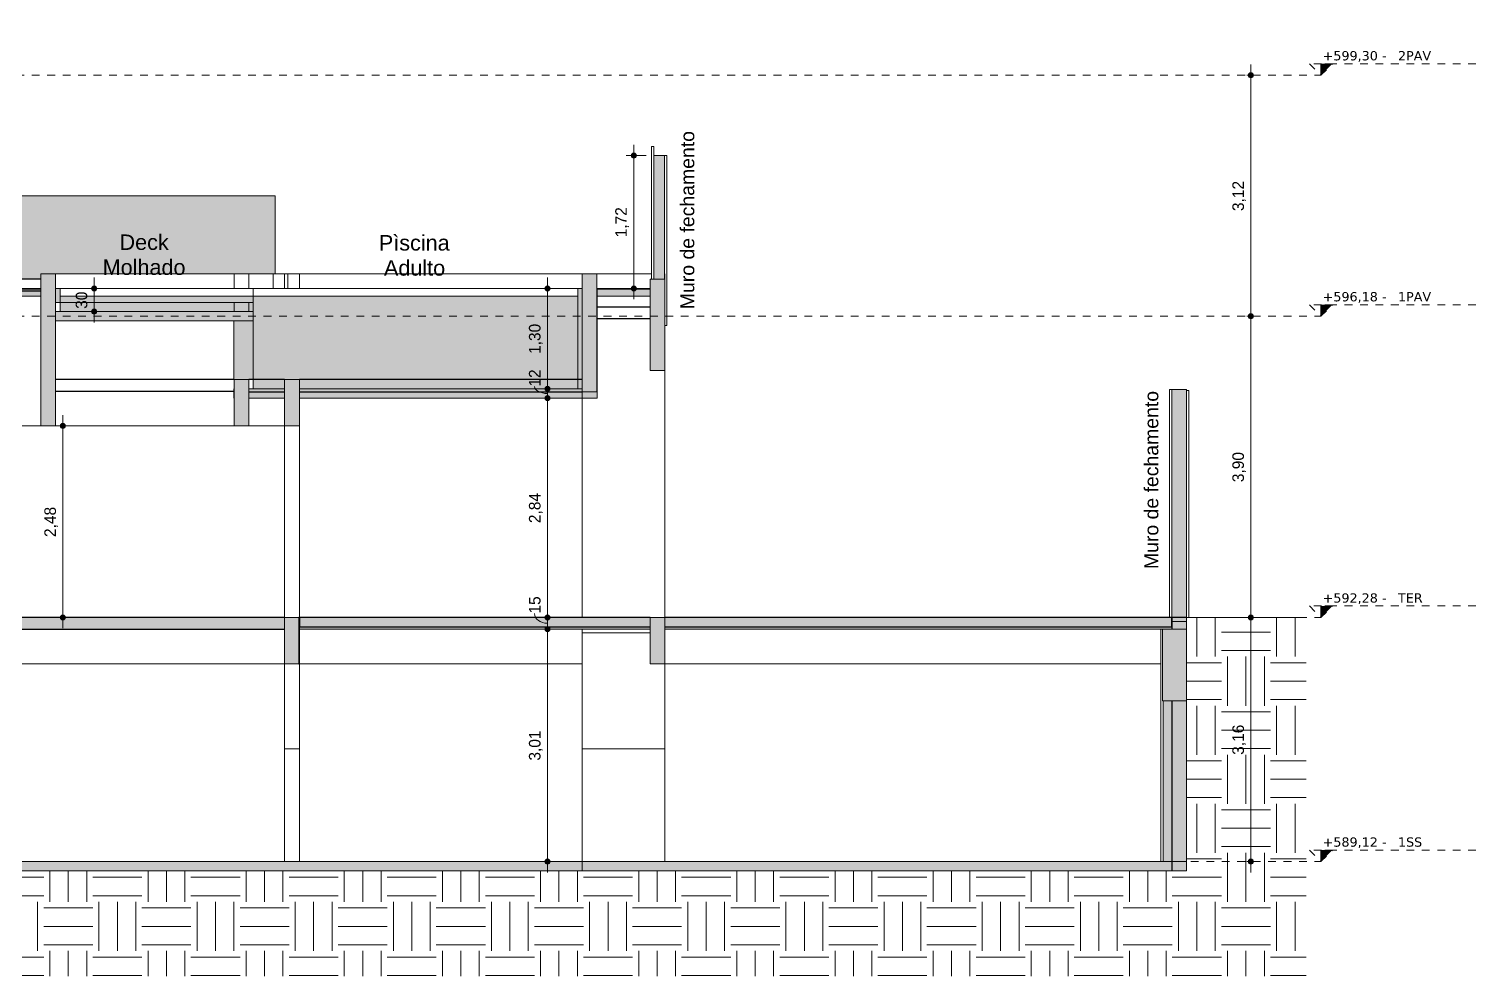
# Model space of a CAD drawing. Header units: metres. Extents: x -96 to 123, y 1 to 648.
# Drawn here: x 22.44 to 41.17, y 587.64 to 599.9 of the extents above; entities that cross this region are included whole.
import ezdxf

# ---------------------------------------------------------------- set-up
doc = ezdxf.new("R2010")
doc.units = ezdxf.units.M
doc.linetypes.add('_Tracejado longo', pattern=[0.014288, 0.009525, -0.004763])
for name, color, linetype, lineweight in [('A-ANNO-DIMS', 7, 'Continuous', 5), ('A-ANNO-DIMS-100', 7, 'Continuous', 5), ('A-ANNO-TEXT', 7, 'Continuous', 5), ('A-AREA-IDEN', 7, 'Continuous', 5), ('A-COLS', 7, 'Continuous', 5), ('A-DETL', 7, 'Continuous', 5), ('A-DETL-GENF', 7, 'Continuous', 5), ('A-FLOR-LEVL', 7, 'Continuous', 5), ('A-FLOR-OTLN', 7, 'Continuous', 5), ('A-FLOR-PATT', 7, 'Continuous', 20), ('A-WALL', 7, 'Continuous', 5), ('A-WALL-PATT', 7, 'Continuous', 20), ('C-PKNG', 7, 'Continuous', 5), ('S-BEAM', 7, 'Continuous', 5)]:
    doc.layers.add(name, color=color, linetype=linetype, lineweight=lineweight)
doc.styles.add('Arial_1', font='arial.ttf', dxfattribs={"height": 0.2})
doc.styles.add('Arial_2', font='arial.ttf', dxfattribs={"height": 0.18})
doc.styles.add('Century Gothic', font='GOTHIC.TTF', dxfattribs={"height": 0.15})
doc.styles.add('Verdana', font='verdana.ttf', dxfattribs={"height": 0.12})
doc.dimstyles.new('PAA_-_Cota_com_linha_-_metros', dxfattribs={"dimscale": 0.3048, "dimtxt": 0.156625, "dimasz": 0.853018, "dimexe": 0.328084, "dimexo": 0.328084, "dimgap": 0.131234, "dimtad": 1, "dimrnd": 0.01, "dimzin": 0, "dimdsep": 46, "dimtxsty": 'Century Gothic', "dimblk1": 'DOTSMALL', "dimblk2": 'DOTSMALL', "dimsah": 1, "dimcen": 0.09, "dimdle": 0.459318, "dimazin": 0, "dimtfac": 1, "dimtdec": 4, "dimtix": 1, "dimtmove": 0, "dimatfit": 3, "dimfxl": 1, "dimtvp": 1, "dimtolj": 1, "dimtzin": 0, "dimarcsym": 2})
doc.dimstyles.new('PAA_-_Cota_com_linha_-_metros_1', dxfattribs={"dimscale": 0.3048, "dimtxt": 0.156625, "dimasz": 0.853018, "dimexe": 0.328084, "dimexo": 0.328084, "dimgap": 0.131234, "dimtad": 1, "dimdec": 0, "dimlfac": 100, "dimdsep": 46, "dimtxsty": 'Century Gothic', "dimblk1": 'DOTSMALL', "dimblk2": 'DOTSMALL', "dimsah": 1, "dimcen": 0.09, "dimdle": 0.459318, "dimazin": 0, "dimtfac": 1, "dimtdec": 4, "dimtix": 1, "dimtmove": 1, "dimatfit": 3, "dimfxl": 1, "dimtvp": 1, "dimtolj": 1, "dimtzin": 0, "dimarcsym": 2})
doc.dimstyles.new('PAA_-_Cota_com_linha_-_metros_3', dxfattribs={"dimscale": 0.3048, "dimtxt": 0.156625, "dimasz": 0.853018, "dimexe": 0.328084, "dimexo": 0.328084, "dimgap": 0.131234, "dimtad": 1, "dimdec": 0, "dimlfac": 100, "dimdsep": 46, "dimtxsty": 'Century Gothic', "dimblk1": 'DOTSMALL', "dimblk2": 'DOTSMALL', "dimsah": 1, "dimcen": 0.09, "dimdle": 0.459318, "dimazin": 0, "dimtfac": 1, "dimtdec": 4, "dimtix": 1, "dimtmove": 0, "dimatfit": 3, "dimfxl": 1, "dimtvp": 1, "dimtolj": 1, "dimtzin": 0, "dimarcsym": 2})

# ---------------------------------------------------------------- blocks, each defined once
blk = doc.blocks.new('xok - vaga carro - 2_5 x 5_0 m-V113-Section 2')
at = {"layer": 'C-PKNG'}
blk.add_line((23.959, 592.28), (21.459, 592.28), dxfattribs=at)
blk = doc.blocks.new('xok - vaga carro - 2_4 x 5_0 m-2139111-Section 2')
at = {"layer": 'C-PKNG'}
for p, q in [((43.076, 592.28), (38.53, 592.28)), ((43.53, 592.28), (43.266, 592.28))]:
    blk.add_line(p, q, dxfattribs=at)
blk = doc.blocks.new('xok - vaga carro - 2_4 x 5_0 m-V115-Section 2')
at = {"layer": 'C-PKNG'}
blk.add_line((43.53, 589.12), (38.53, 589.12), dxfattribs=at)
blk = doc.blocks.new('LUC-ARQ-001-MOD-EMB_rvt-2-Section 2')
at = {"layer": 'A-FLOR-OTLN', "true_color": 0x808080}
h = blk.add_hatch(color=8, dxfattribs=at)
h.paths.add_polyline_path([(35.189, 596.12), (35.192, 596.12), (35.192, 596.24), (35.189, 596.24)])
h.paths.add_polyline_path([(35.382, 596.12), (37.939, 596.12), (37.939, 596.24), (35.382, 596.24)])
h = blk.add_hatch(color=8, dxfattribs=at)
h.paths.add_polyline_path([(42.389, 595.12), (42.389, 595.24), (42.386, 595.24), (42.386, 595.2), (42.196, 595.2), (42.196, 595.24), (38.536, 595.24), (38.536, 595.12), (42.386, 595.12)])
h.paths.add_polyline_path([(37.691, 595.12), (37.691, 595.24), (37.689, 595.24), (37.689, 595.12)])
h.paths.add_polyline_path([(37.881, 595.12), (38.346, 595.12), (38.346, 595.24), (37.881, 595.24)])
h = blk.add_hatch(color=8, dxfattribs=at)
h.paths.add_polyline_path([(49.716, 592.13), (50.016, 592.13), (50.016, 592.28), (43.266, 592.28), (43.266, 592.13), (49.704, 592.13)])
h.paths.add_polyline_path([(20.469, 592.13), (23.961, 592.13), (23.961, 592.28), (20.469, 592.28), (20.469, 592.218)])
h.paths.add_polyline_path([(31.861, 592.13), (31.861, 592.28), (24.361, 592.28), (24.361, 592.13), (28.243, 592.13)])
h.paths.add_polyline_path([(24.151, 592.13), (24.171, 592.13), (24.171, 592.28), (24.151, 592.28), (24.151, 592.207)])
h.paths.add_polyline_path([(32.051, 592.13), (38.346, 592.13), (38.346, 592.28), (32.051, 592.28), (32.051, 592.183)])
h.paths.add_polyline_path([(43.076, 592.13), (43.076, 592.28), (38.53, 592.28), (38.53, 592.13), (39.904, 592.13)])
blk.add_hatch(color=8, dxfattribs=at).paths.add_polyline_path([(47.677, 589), (50.016, 589), (50.016, 589.12), (20.469, 589.12), (20.469, 589), (43.791, 589)])
at = {"layer": 'A-FLOR-PATT', "lineweight": 5, "true_color": 0x808080}
h = blk.add_hatch(color=8, dxfattribs=at)
h.paths.add_polyline_path([(31.211, 596.53), (31.861, 596.53), (31.861, 596.54), (31.211, 596.54)])
h.paths.add_polyline_path([(42.389, 596.53), (43.076, 596.53), (43.076, 596.54), (42.389, 596.54)])
h.paths.add_polyline_path([(32.051, 596.53), (35.189, 596.53), (35.189, 596.54), (32.051, 596.54), (32.051, 596.532)])
h = blk.add_hatch(color=8, dxfattribs=at)
h.paths.add_polyline_path([(43.076, 596.44), (43.076, 596.53), (42.389, 596.53), (42.389, 596.44)])
h.paths.add_polyline_path([(31.644, 596.44), (31.861, 596.44), (31.861, 596.53), (31.211, 596.53), (31.211, 596.44)])
h.paths.add_polyline_path([(32.051, 596.44), (35.189, 596.44), (35.189, 596.53), (32.051, 596.53), (32.051, 596.511)])
at = {"layer": 'A-WALL-PATT', "lineweight": 5, "true_color": 0xffbf80}
for points in [[(43.263, 596.66), (43.263, 598.26), (43.123, 598.26), (43.123, 596.66)], [(37.689, 595.36), (37.939, 595.36), (37.939, 596.12), (37.689, 596.12), (37.689, 596.081)]]:
    blk.add_hatch(color=31, dxfattribs=at).paths.add_polyline_path(points)
at = {"layer": 'A-WALL-PATT', "lineweight": 5, "true_color": 0xdbd3ca}
blk.add_hatch(color=254, dxfattribs=at).paths.add_polyline_path([(31.861, 596.66), (35.192, 596.66), (35.192, 596.73), (38.225, 596.73), (38.225, 597.74), (31.241, 597.74), (31.241, 597.23), (31.266, 597.23), (31.266, 597.21), (31.241, 597.21), (31.241, 596.66), (31.644, 596.66)])
at = {"layer": 'A-WALL-PATT', "lineweight": 5, "true_color": 0xffbf80}
h = blk.add_hatch(color=31, dxfattribs=at)
h.paths.add_polyline_path([(35.192, 596.36), (35.192, 596.54), (35.189, 596.54), (35.189, 596.36)])
h.paths.add_polyline_path([(35.439, 596.36), (35.439, 596.54), (35.382, 596.54), (35.382, 596.36)])
h = blk.add_hatch(color=31, dxfattribs=at)
h.paths.add_polyline_path([(42.139, 595.24), (42.196, 595.24), (42.196, 596.54), (42.139, 596.54), (42.139, 596.24)])
h.paths.add_polyline_path([(42.386, 595.24), (42.389, 595.24), (42.389, 596.54), (42.386, 596.54), (42.386, 596.24)])
at = {"layer": 'A-WALL-PATT', "lineweight": 5, "true_color": 0xc0c0c0}
for points in [[(49.826, 592.23), (50.016, 592.23), (50.016, 595.23), (49.826, 595.23), (49.826, 592.28)], [(50.016, 589.12), (50.016, 591.2), (49.716, 591.2), (49.716, 589.12)]]:
    blk.add_hatch(color=9, dxfattribs=at).paths.add_polyline_path(points)
at = {"layer": 'A-FLOR-OTLN', "color": 8, "true_color": 0x808080}
for p, q in [((35.189, 596.54), (32.051, 596.54)), ((35.189, 596.53), (35.189, 596.54)), ((43.076, 596.54), (42.389, 596.54)), ((42.389, 596.54), (42.389, 596.53))]:
    blk.add_line(p, q, dxfattribs=at)
at = {"layer": 'A-FLOR-OTLN'}
for p, q in [((35.189, 596.53), (32.051, 596.53)), ((35.189, 596.44), (35.189, 596.53)), ((42.389, 596.53), (42.389, 596.44)), ((43.076, 596.53), (42.389, 596.53)), ((32.051, 596.44), (35.189, 596.44)), ((42.389, 596.44), (43.076, 596.44))]:
    blk.add_line(p, q, dxfattribs=at)
at = {"layer": 'A-FLOR-OTLN', "lineweight": 20}
for p, q in [((35.192, 596.24), (35.189, 596.24)), ((35.189, 596.24), (35.189, 596.12)), ((35.189, 596.12), (35.192, 596.12)), ((35.439, 596.24), (35.382, 596.24)), ((35.382, 596.12), (37.939, 596.12)), ((37.691, 595.24), (37.689, 595.24)), ((37.689, 595.24), (37.689, 595.12)), ((37.939, 595.24), (37.881, 595.24)), ((42.196, 595.24), (42.139, 595.24)), ((42.389, 595.24), (42.386, 595.24)), ((42.389, 595.12), (42.389, 595.24)), ((37.689, 595.12), (37.691, 595.12)), ((37.881, 595.12), (38.346, 595.12)), ((38.536, 595.12), (42.389, 595.12)), ((38.346, 592.28), (32.051, 592.28)), ((43.076, 592.28), (38.53, 592.28)), ((50.016, 592.28), (43.266, 592.28)), ((32.051, 592.13), (38.346, 592.13)), ((38.53, 592.13), (43.076, 592.13)), ((43.266, 592.13), (49.704, 592.13)), ((50.016, 589.12), (20.469, 589.12))]:
    blk.add_line(p, q, dxfattribs=at)
at = {"layer": 'A-FLOR-OTLN', "color": 168, "lineweight": 20, "true_color": 0x001933}
for p, q in [((37.939, 596.24), (35.439, 596.24)), ((37.939, 596.12), (37.939, 596.24)), ((38.346, 595.24), (37.939, 595.24)), ((42.139, 595.24), (38.536, 595.24))]:
    blk.add_line(p, q, dxfattribs=at)
at = {"layer": 'A-WALL', "color": 8, "true_color": 0x808080}
for p, q in [((43.093, 598.38), (43.093, 596.66)), ((43.123, 598.38), (43.093, 598.38)), ((43.123, 596.66), (43.123, 598.38)), ((43.263, 598.26), (43.263, 596.66)), ((43.293, 598.26), (43.263, 598.26)), ((43.293, 596.06), (43.293, 598.26)), ((43.266, 596.06), (43.293, 596.06)), ((49.796, 595.23), (49.796, 592.28)), ((49.826, 595.23), (49.796, 595.23)), ((49.826, 592.28), (49.826, 595.23)), ((50.016, 595.22), (50.016, 592.28)), ((50.046, 595.22), (50.016, 595.22)), ((50.046, 592.28), (50.046, 595.22)), ((49.796, 592.28), (49.826, 592.28)), ((49.686, 592.13), (49.686, 589.12)), ((49.704, 592.13), (49.686, 592.13)), ((49.716, 589.12), (49.716, 591.2)), ((49.686, 589.12), (49.716, 589.12))]:
    blk.add_line(p, q, dxfattribs=at)
at = {"layer": 'A-WALL', "lineweight": 20}
for p, q in [((43.123, 598.26), (43.123, 596.66)), ((43.263, 598.26), (43.123, 598.26)), ((43.263, 596.66), (43.263, 598.26)), ((35.189, 596.54), (35.189, 596.36)), ((35.192, 596.54), (35.189, 596.54)), ((35.439, 596.54), (35.382, 596.54)), ((35.439, 596.44), (35.439, 596.54)), ((42.139, 596.54), (42.139, 596.44)), ((42.196, 596.54), (42.139, 596.54)), ((42.389, 596.54), (42.386, 596.54)), ((42.389, 595.24), (42.389, 596.54)), ((35.189, 596.36), (35.192, 596.36)), ((35.382, 596.36), (35.439, 596.36)), ((37.689, 596.12), (37.689, 595.36)), ((37.939, 596.12), (37.689, 596.12)), ((37.689, 595.36), (37.691, 595.36)), ((37.881, 595.36), (37.939, 595.36)), ((42.139, 595.24), (42.196, 595.24)), ((42.386, 595.24), (42.389, 595.24)), ((49.826, 595.23), (49.826, 592.23)), ((50.016, 595.23), (49.826, 595.23)), ((50.016, 592.28), (50.016, 595.23)), ((49.826, 592.23), (50.016, 592.23)), ((49.716, 591.2), (49.716, 589.12)), ((49.716, 589.12), (50.016, 589.12))]:
    blk.add_line(p, q, dxfattribs=at)
at = {"layer": 'A-WALL'}
for p, q in [((38.225, 597.74), (31.241, 597.74)), ((38.225, 596.73), (38.225, 597.74)), ((37.689, 596.54), (35.439, 596.54)), ((37.689, 596.54), (37.939, 596.54)), ((42.139, 596.54), (37.939, 596.54)), ((37.939, 596.54), (37.939, 596.44))]:
    blk.add_line(p, q, dxfattribs=at)
at = {"layer": 'A-WALL', "color": 168, "lineweight": 20, "true_color": 0x001933}
for p, q in [((35.439, 596.36), (35.439, 596.44)), ((42.139, 596.44), (42.139, 595.24)), ((37.939, 595.36), (37.939, 596.12))]:
    blk.add_line(p, q, dxfattribs=at)
at = {"layer": 'A-WALL', "color": 168, "true_color": 0x001933}
for p, q in [((35.439, 596.36), (37.689, 596.36)), ((37.939, 596.36), (37.689, 596.36)), ((37.939, 596.44), (37.939, 596.36)), ((37.939, 596.36), (37.939, 596.24))]:
    blk.add_line(p, q, dxfattribs=at)
at = {"layer": 'C-PKNG', "lineweight": 5}
for name, p in [('xok - vaga carro - 2_5 x 5_0 m-V113-Section 2', (11.88, 0)), ('xok - vaga carro - 2_5 x 5_0 m-V113-Section 2', (14.38, 0)), ('xok - vaga carro - 2_4 x 5_0 m-2139111-Section 2', (0, 0)), ('xok - vaga carro - 2_5 x 5_0 m-V113-Section 2', (11.88, -3.16)), ('xok - vaga carro - 2_5 x 5_0 m-V113-Section 2', (14.38, -3.16)), ('xok - vaga carro - 2_4 x 5_0 m-V115-Section 2', (0, 0))]:
    blk.add_blockref(name, p, dxfattribs=at)
blk = doc.blocks.new('Direct Shape - Vigas 51294-Vigas 51294-623300-Section 2')
at = {"layer": 'S-BEAM', "lineweight": 9, "true_color": 0xff0000}
h = blk.add_hatch(color=1, dxfattribs=at)
h.paths.add_polyline_path([(49.826, 589), (50.016, 589), (50.016, 591.2), (49.826, 591.2)])
h.paths.add_polyline_path([(50.016, 592.13), (50.016, 592.28), (49.826, 592.28), (49.826, 592.13)])
at = {"layer": 'S-BEAM', "lineweight": 30}
for p, q in [((50.016, 592.28), (49.826, 592.28)), ((49.826, 592.28), (49.826, 592.13)), ((49.826, 591.2), (49.826, 589))]:
    blk.add_line(p, q, dxfattribs=at)
blk = doc.blocks.new('Direct Shape - Vigas 49683-Vigas 49683-622276-Section 2')
at = {"layer": 'S-BEAM', "lineweight": 9, "true_color": 0xff0000}
blk.add_hatch(color=1, dxfattribs=at).paths.add_polyline_path([(38.53, 591.68), (38.536, 591.68), (38.536, 592.28), (38.53, 592.28)])
at = {"layer": 'S-BEAM', "lineweight": 30}
for p, q in [((38.536, 592.28), (38.53, 592.28)), ((38.536, 591.68), (38.536, 592.28)), ((38.53, 591.68), (38.536, 591.68))]:
    blk.add_line(p, q, dxfattribs=at)
blk = doc.blocks.new('Direct Shape - Pilares 6896-Pilares 6896-622421-Section 2')
at = {"layer": 'A-COLS', "lineweight": 9}
for p, q in [((42.196, 590.58), (43.266, 590.58)), ((42.196, 590.58), (42.196, 589.12)), ((43.266, 589.12), (43.266, 590.58))]:
    blk.add_line(p, q, dxfattribs=at)
blk = doc.blocks.new('Direct Shape - Pilares 6788-Pilares 6788-622395-Section 2')
at = {"layer": 'A-COLS', "lineweight": 9}
for p, q in [((24.171, 590.58), (24.361, 590.58)), ((24.171, 589.12), (24.171, 590.58)), ((24.361, 590.58), (24.361, 589.12))]:
    blk.add_line(p, q, dxfattribs=at)
blk = doc.blocks.new('Direct Shape - Pilares 6896-Pilares 6896-622717-Section 2')
at = {"layer": 'A-COLS', "lineweight": 9}
for p, q in [((42.196, 592.08), (43.076, 592.08)), ((42.196, 592.08), (42.196, 590.58)), ((43.266, 590.58), (43.266, 591.68)), ((43.266, 590.58), (42.196, 590.58))]:
    blk.add_line(p, q, dxfattribs=at)
blk = doc.blocks.new('Direct Shape - Pilares 6788-Pilares 6788-622683-Section 2')
at = {"layer": 'A-COLS', "lineweight": 9}
for p, q in [((24.171, 590.58), (24.171, 591.68)), ((24.361, 591.68), (24.361, 590.58)), ((24.361, 590.58), (24.171, 590.58))]:
    blk.add_line(p, q, dxfattribs=at)
blk = doc.blocks.new('Direct Shape - Vigas 100944-Vigas 100944-623009-Section 2')
at = {"layer": 'S-BEAM', "lineweight": 9}
for p in [(35.382, 596.73), (37.691, 596.54)]:
    blk.add_line(p, (37.691, 596.73), dxfattribs=at)
at = {"layer": 'S-BEAM', "color": 168, "lineweight": 9, "true_color": 0x001933}
blk.add_line((37.691, 596.24), (37.691, 596.36), dxfattribs=at)
blk = doc.blocks.new('Direct Shape - Vigas 80712-Vigas 80712-623118-Section 2')
at = {"layer": 'S-BEAM', "lineweight": 9}
for p, q in [((38.346, 596.73), (38.536, 596.73)), ((38.346, 596.54), (38.346, 596.73)), ((38.536, 596.73), (38.536, 596.54))]:
    blk.add_line(p, q, dxfattribs=at)
blk = doc.blocks.new('Direct Shape - Vigas 80609-Vigas 80609-623119-Section 2')
at = {"layer": 'S-BEAM', "lineweight": 9}
for p, q in [((38.346, 596.73), (38.386, 596.73)), ((38.346, 596.73), (38.346, 596.54)), ((38.386, 596.54), (38.386, 596.73))]:
    blk.add_line(p, q, dxfattribs=at)
blk = doc.blocks.new('Direct Shape - Vigas 80574-Vigas 80574-623120-Section 2')
at = {"layer": 'S-BEAM', "lineweight": 9}
for p in [(37.881, 596.73), (38.196, 596.54)]:
    blk.add_line(p, (38.196, 596.73), dxfattribs=at)
blk = doc.blocks.new('Direct Shape - Pilares 6896-Pilares 6896-623272-Section 2')
at = {"layer": 'A-COLS', "lineweight": 9}
for p in [(42.196, 592.13), (43.076, 592.08)]:
    blk.add_line(p, (42.196, 592.08), dxfattribs=at)
blk = doc.blocks.new('Direct Shape - Vigas 45602-Vigas 45602-623311-Section 2')
at = {"layer": 'S-BEAM', "lineweight": 9}
blk.add_line((49.686, 591.68), (43.266, 591.68), dxfattribs=at)
blk = doc.blocks.new('Direct Shape - Vigas 49891-Vigas 49891-623312-Section 2')
at = {"layer": 'S-BEAM', "lineweight": 9}
for q in [(42.196, 592.13), (38.536, 591.68)]:
    blk.add_line((42.196, 591.68), q, dxfattribs=at)
blk = doc.blocks.new('Direct Shape - Vigas 38096-Vigas 38096-623382-Section 2')
at = {"layer": 'S-BEAM', "lineweight": 9}
blk.add_line((38.346, 591.68), (32.051, 591.68), dxfattribs=at)
blk = doc.blocks.new('Direct Shape - Pilares 6896-Pilares 6896-623495-Section 2')
at = {"layer": 'A-COLS', "lineweight": 9}
for p, q in [((42.386, 596.73), (43.093, 596.73)), ((43.266, 592.28), (43.266, 595.48)), ((42.196, 595.12), (42.196, 592.28))]:
    blk.add_line(p, q, dxfattribs=at)
blk = doc.blocks.new('Direct Shape - Pilares 6788-Pilares 6788-623494-Section 2')
at = {"layer": 'A-COLS', "lineweight": 9}
for p, q in [((38.346, 592.28), (38.346, 594.76)), ((38.536, 594.76), (38.536, 592.28))]:
    blk.add_line(p, q, dxfattribs=at)
blk = doc.blocks.new('Direct Shape - Vigas 82482-Vigas 82482-623644-Section 2')
at = {"layer": 'S-BEAM', "lineweight": 9}
for p, q in [((37.691, 596.73), (37.881, 596.73)), ((37.691, 596.54), (37.691, 596.73)), ((37.881, 596.73), (37.881, 596.54))]:
    blk.add_line(p, q, dxfattribs=at)
at = {"layer": 'S-BEAM', "color": 168, "lineweight": 9, "true_color": 0x001933}
for p, q in [((37.691, 596.24), (37.691, 596.36)), ((37.881, 596.36), (37.881, 596.24))]:
    blk.add_line(p, q, dxfattribs=at)
blk = doc.blocks.new('Direct Shape - Vigas 80644-Vigas 80644-623663-Section 2')
at = {"layer": 'S-BEAM', "lineweight": 9}
for q in [(42.196, 596.73), (38.536, 596.54)]:
    blk.add_line((38.536, 596.73), q, dxfattribs=at)
blk = doc.blocks.new('Direct Shape - Vigas 79042-Vigas 79042-623662-Section 2')
at = {"layer": 'S-BEAM', "lineweight": 9}
for p, q in [((38.196, 596.73), (38.386, 596.73)), ((38.196, 596.54), (38.196, 596.73)), ((38.386, 596.73), (38.386, 596.54))]:
    blk.add_line(p, q, dxfattribs=at)
blk = doc.blocks.new('Direct Shape - Vigas 102645-Vigas 102645-622950-Section 2')
at = {"layer": 'S-BEAM', "lineweight": 9}
blk.add_line((38.346, 594.76), (37.881, 594.76), dxfattribs=at)
blk = doc.blocks.new('Direct Shape - Vigas 102610-Vigas 102610-622952-Section 2')
at = {"layer": 'S-BEAM', "lineweight": 9}
blk.add_line((37.691, 594.76), (35.382, 594.76), dxfattribs=at)
blk = doc.blocks.new('Direct Shape - Vigas 102575-Vigas 102575-622954-Section 2')
at = {"layer": 'S-BEAM', "lineweight": 9}
blk.add_line((35.192, 594.76), (32.051, 594.76), dxfattribs=at)
blk = doc.blocks.new('LUC-EST-001-MOD-EMB_ifc-1-Section 2')
at = {"layer": 'A-FLOR-OTLN', "lineweight": 30}
for p, q in [((35.192, 596.66), (32.051, 596.66)), ((32.051, 596.51), (35.192, 596.51)), ((43.076, 596.3), (42.386, 596.3)), ((42.386, 596.15), (43.076, 596.15)), ((37.691, 595.36), (35.382, 595.36)), ((37.939, 595.36), (37.881, 595.36)), ((42.196, 595.36), (42.139, 595.36)), ((35.382, 595.21), (37.691, 595.21)), ((37.881, 595.2), (38.346, 595.2)), ((38.536, 595.2), (42.196, 595.2)), ((38.346, 592.28), (32.051, 592.28)), ((43.076, 592.28), (38.536, 592.28)), ((38.536, 592.28), (38.536, 592.16)), ((38.536, 592.16), (43.076, 592.16)), ((49.826, 592.28), (43.266, 592.28)), ((43.266, 592.16), (49.826, 592.16)), ((49.826, 592.16), (49.826, 592.28)), ((32.051, 592.13), (38.346, 592.13))]:
    blk.add_line(p, q, dxfattribs=at)
at = {"layer": 'A-FLOR-OTLN', "color": 168, "lineweight": 30, "true_color": 0x001933}
for p, q in [((38.346, 595.36), (37.939, 595.36)), ((42.139, 595.36), (38.536, 595.36))]:
    blk.add_line(p, q, dxfattribs=at)
at = {"layer": 'A-COLS', "lineweight": 9}
for name, p in [('Direct Shape - Pilares 6896-Pilares 6896-623495-Section 2', (0, 0)), ('Direct Shape - Pilares 6788-Pilares 6788-623494-Section 2', (0, 0)), ('Direct Shape - Pilares 6896-Pilares 6896-623272-Section 2', (0, 0)), ('Direct Shape - Pilares 6896-Pilares 6896-622717-Section 2', (0, 0)), ('Direct Shape - Pilares 6788-Pilares 6788-622683-Section 2', (14.175, 0)), ('Direct Shape - Pilares 6788-Pilares 6788-622395-Section 2', (14.175, 0)), ('Direct Shape - Pilares 6896-Pilares 6896-622421-Section 2', (0, 0))]:
    blk.add_blockref(name, p, dxfattribs=at)
at = {"layer": 'S-BEAM', "lineweight": 9}
for name in ['Direct Shape - Vigas 100944-Vigas 100944-623009-Section 2', 'Direct Shape - Vigas 82482-Vigas 82482-623644-Section 2', 'Direct Shape - Vigas 80574-Vigas 80574-623120-Section 2', 'Direct Shape - Vigas 79042-Vigas 79042-623662-Section 2', 'Direct Shape - Vigas 80712-Vigas 80712-623118-Section 2', 'Direct Shape - Vigas 80609-Vigas 80609-623119-Section 2', 'Direct Shape - Vigas 80644-Vigas 80644-623663-Section 2', 'Direct Shape - Vigas 102575-Vigas 102575-622954-Section 2', 'Direct Shape - Vigas 102610-Vigas 102610-622952-Section 2', 'Direct Shape - Vigas 102645-Vigas 102645-622950-Section 2', 'Direct Shape - Vigas 49683-Vigas 49683-622276-Section 2', 'Direct Shape - Vigas 51294-Vigas 51294-623300-Section 2', 'Direct Shape - Vigas 49891-Vigas 49891-623312-Section 2', 'Direct Shape - Vigas 38096-Vigas 38096-623382-Section 2', 'Direct Shape - Vigas 45602-Vigas 45602-623311-Section 2']:
    blk.add_blockref(name, (0, 0), dxfattribs=at)
blk = doc.blocks.new('Level - Extremidade do nível - Seta preenchida-686677-Section 2')
at = {"layer": 'A-FLOR-LEVL', "linetype": '_Tracejado longo'}
blk.add_hatch(color=256, dxfattribs=at).paths.add_polyline_path([(51.907, 592.43), (51.757, 592.28), (51.757, 592.43)])
for p, q in [((51.607, 592.43), (51.757, 592.28)), ((53.763, 592.43), (51.607, 592.43)), ((51.757, 592.28), (51.907, 592.43)), ((51.757, 592.28), (51.757, 592.43)), ((51.907, 592.43), (51.757, 592.43)), ((51.757, 592.43), (51.757, 592.28)), ((51.757, 592.28), (51.907, 592.43))]:
    blk.add_line(p, q, dxfattribs=at)
blk = doc.blocks.new('DIMBLOCK25-Section 2')
at = {"layer": 'A-ANNO-DIMS-100', "true_color": 0x800000}
h = blk.add_hatch(color=16, dxfattribs=at)
edge = h.paths.add_edge_path()
edge.add_arc((38.254, 599.3), 0.0325, 0, 360)
h = blk.add_hatch(color=16, dxfattribs=at)
edge = h.paths.add_edge_path()
edge.add_arc((38.254, 596.18), 0.0325, 0, 360)
at = {"layer": 'A-ANNO-DIMS-100', "color": 16, "true_color": 0x800000}
for p, q in [((38.254, 599.3), (38.2, 599.3)), ((38.254, 599.44), (38.254, 596.18)), ((38.254, 599.3), (38.354, 599.3)), ((38.254, 596.18), (38.2, 596.18)), ((38.254, 596.18), (38.354, 596.18))]:
    blk.add_line(p, q, dxfattribs=at)
for centre in [(38.254, 599.3), (38.254, 596.18)]:
    blk.add_circle(centre, 0.0325, dxfattribs=at)
at = {"layer": 'A-ANNO-DIMS-100', "color": 0, "insert": (38.014, 597.542), "char_height": 0.15, "width": 0.4755, "attachment_point": 1, "rotation": 90, "line_spacing_factor": 0.984502, "style": 'Century Gothic'}
blk.add_mtext('3,12', dxfattribs=at)
blk = doc.blocks.new('_DotSmall')
at = {"color": 0, "linetype": 'ByBlock', "const_width": 0.5}
blk.add_lwpolyline([(-0.0625, 0, 1), (0.0625, 0, 1)], format="xyb", close=True, dxfattribs=at)
blk = doc.blocks.new('DIMBLOCK26-Section 2')
at = {"layer": 'A-ANNO-DIMS-100', "true_color": 0x800000}
h = blk.add_hatch(color=16, dxfattribs=at)
edge = h.paths.add_edge_path()
edge.add_arc((38.254, 596.18), 0.0325, 0, 360)
h = blk.add_hatch(color=16, dxfattribs=at)
edge = h.paths.add_edge_path()
edge.add_arc((38.254, 592.28), 0.0325, 0, 360)
at = {"layer": 'A-ANNO-DIMS-100', "color": 16, "true_color": 0x800000}
for p, q in [((38.254, 596.18), (38.2, 596.18)), ((38.254, 596.18), (38.254, 592.28)), ((38.254, 596.18), (38.354, 596.18)), ((38.254, 592.28), (38.2, 592.28)), ((38.254, 592.28), (38.354, 592.28))]:
    blk.add_line(p, q, dxfattribs=at)
for centre in [(38.254, 596.18), (38.254, 592.28)]:
    blk.add_circle(centre, 0.0325, dxfattribs=at)
at = {"layer": 'A-ANNO-DIMS-100', "color": 0, "insert": (38.014, 594.032), "char_height": 0.15, "width": 0.4755, "attachment_point": 1, "rotation": 90, "line_spacing_factor": 0.984502, "style": 'Century Gothic'}
blk.add_mtext('3,90', dxfattribs=at)
blk = doc.blocks.new('DIMBLOCK27-Section 2')
at = {"layer": 'A-ANNO-DIMS-100', "true_color": 0x800000}
h = blk.add_hatch(color=16, dxfattribs=at)
edge = h.paths.add_edge_path()
edge.add_arc((38.254, 592.28), 0.0325, 0, 360)
h = blk.add_hatch(color=16, dxfattribs=at)
edge = h.paths.add_edge_path()
edge.add_arc((38.254, 589.12), 0.0325, 0, 360)
at = {"layer": 'A-ANNO-DIMS-100', "color": 16, "true_color": 0x800000}
for p, q in [((38.254, 592.28), (38.2, 592.28)), ((38.254, 592.28), (38.254, 588.98)), ((38.254, 592.28), (38.354, 592.28)), ((38.254, 589.12), (38.2, 589.12)), ((38.254, 589.12), (38.354, 589.12))]:
    blk.add_line(p, q, dxfattribs=at)
for centre in [(38.254, 592.28), (38.254, 589.12)]:
    blk.add_circle(centre, 0.0325, dxfattribs=at)
at = {"layer": 'A-ANNO-DIMS-100', "color": 0, "insert": (38.014, 590.502), "char_height": 0.15, "width": 0.4755, "attachment_point": 1, "rotation": 90, "line_spacing_factor": 0.984502, "style": 'Century Gothic'}
blk.add_mtext('3,16', dxfattribs=at)
blk = doc.blocks.new('DIMBLOCK28-Section 2')
at = {"layer": 'A-ANNO-DIMS-100', "true_color": 0x800000}
h = blk.add_hatch(color=16, dxfattribs=at)
edge = h.paths.add_edge_path()
edge.add_arc((29.151, 596.54), 0.0325, 0, 360)
h = blk.add_hatch(color=16, dxfattribs=at)
edge = h.paths.add_edge_path()
edge.add_arc((29.151, 595.24), 0.0325, 0, 360)
at = {"layer": 'A-ANNO-DIMS-100', "color": 16, "true_color": 0x800000}
for p, q in [((29.151, 596.68), (29.151, 595.1)), ((29.151, 596.54), (29.097, 596.54)), ((29.151, 596.54), (29.251, 596.54)), ((29.151, 595.24), (29.097, 595.24)), ((29.151, 595.24), (29.251, 595.24))]:
    blk.add_line(p, q, dxfattribs=at)
for centre in [(29.151, 596.54), (29.151, 595.24)]:
    blk.add_circle(centre, 0.0325, dxfattribs=at)
at = {"layer": 'A-ANNO-DIMS-100', "color": 0, "insert": (28.911, 595.692), "char_height": 0.15, "width": 0.4755, "attachment_point": 1, "rotation": 90, "line_spacing_factor": 0.984502, "style": 'Century Gothic'}
blk.add_mtext('1,30', dxfattribs=at)
blk = doc.blocks.new('DIMBLOCK29-Section 2')
at = {"layer": 'A-ANNO-DIMS-100', "true_color": 0x800000}
h = blk.add_hatch(color=16, dxfattribs=at)
edge = h.paths.add_edge_path()
edge.add_arc((23.286, 596.54), 0.0325, 0, 360)
h = blk.add_hatch(color=16, dxfattribs=at)
edge = h.paths.add_edge_path()
edge.add_arc((23.286, 596.24), 0.0325, 0, 360)
at = {"layer": 'A-ANNO-DIMS-100', "color": 16, "true_color": 0x800000}
for p, q in [((23.286, 596.68), (23.286, 596.1)), ((23.286, 596.54), (23.232, 596.54)), ((23.286, 596.54), (23.386, 596.54)), ((23.286, 596.24), (23.232, 596.24)), ((23.286, 596.24), (23.386, 596.24))]:
    blk.add_line(p, q, dxfattribs=at)
for centre in [(23.286, 596.54), (23.286, 596.24)]:
    blk.add_circle(centre, 0.0325, dxfattribs=at)
at = {"layer": 'A-ANNO-DIMS-100', "color": 0, "insert": (23.046, 596.276), "char_height": 0.15, "width": 0.2744, "attachment_point": 1, "rotation": 90, "line_spacing_factor": 0.984502, "style": 'Century Gothic'}
blk.add_mtext('30', dxfattribs=at)
blk = doc.blocks.new('DIMBLOCK30-Section 2')
at = {"layer": 'A-ANNO-DIMS-100', "true_color": 0x800000}
h = blk.add_hatch(color=16, dxfattribs=at)
edge = h.paths.add_edge_path()
edge.add_arc((29.151, 595.12), 0.0325, 0, 360)
h = blk.add_hatch(color=16, dxfattribs=at)
edge = h.paths.add_edge_path()
edge.add_arc((29.151, 592.28), 0.0325, 0, 360)
at = {"layer": 'A-ANNO-DIMS-100', "color": 16, "true_color": 0x800000}
for p, q in [((29.151, 595.26), (29.151, 592.28)), ((29.151, 595.12), (29.097, 595.12)), ((29.151, 595.12), (29.251, 595.12)), ((29.151, 592.28), (29.097, 592.28)), ((29.151, 592.28), (29.251, 592.28))]:
    blk.add_line(p, q, dxfattribs=at)
for centre in [(29.151, 595.12), (29.151, 592.28)]:
    blk.add_circle(centre, 0.0325, dxfattribs=at)
at = {"layer": 'A-ANNO-DIMS-100', "color": 0, "insert": (28.911, 593.502), "char_height": 0.15, "width": 0.4755, "attachment_point": 1, "rotation": 90, "line_spacing_factor": 0.984502, "style": 'Century Gothic'}
blk.add_mtext('2,84', dxfattribs=at)
blk = doc.blocks.new('DIMBLOCK31-Section 2')
at = {"layer": 'A-ANNO-DIMS-100', "true_color": 0x800000}
h = blk.add_hatch(color=16, dxfattribs=at)
edge = h.paths.add_edge_path()
edge.add_arc((29.151, 592.28), 0.0325, 0, 360)
h = blk.add_hatch(color=16, dxfattribs=at)
edge = h.paths.add_edge_path()
edge.add_arc((29.151, 592.13), 0.0325, 0, 360)
at = {"layer": 'A-ANNO-DIMS-100', "color": 16, "true_color": 0x800000}
for p, q in [((29.151, 592.28), (29.097, 592.28)), ((29.151, 592.28), (29.151, 592.13)), ((29.151, 592.28), (29.251, 592.28)), ((29.151, 592.13), (29.097, 592.13)), ((29.151, 592.13), (29.251, 592.13))]:
    blk.add_line(p, q, dxfattribs=at)
for centre in [(29.151, 592.28), (29.151, 592.13)]:
    blk.add_circle(centre, 0.0325, dxfattribs=at)
blk.add_ellipse((29.151, 592.331), major_axis=(0.167, 0), ratio=0.753598, start_param=3.141593, end_param=4.712389, dxfattribs=at)
at = {"layer": 'A-ANNO-DIMS-100', "color": 0, "insert": (28.911, 592.331), "char_height": 0.15, "width": 0.2744, "attachment_point": 1, "rotation": 90, "line_spacing_factor": 0.984502, "style": 'Century Gothic'}
blk.add_mtext('15', dxfattribs=at)
blk = doc.blocks.new('DIMBLOCK32-Section 2')
at = {"layer": 'A-ANNO-DIMS-100', "true_color": 0x800000}
h = blk.add_hatch(color=16, dxfattribs=at)
edge = h.paths.add_edge_path()
edge.add_arc((29.151, 592.13), 0.0325, 0, 360)
h = blk.add_hatch(color=16, dxfattribs=at)
edge = h.paths.add_edge_path()
edge.add_arc((29.151, 589.12), 0.0325, 0, 360)
at = {"layer": 'A-ANNO-DIMS-100', "color": 16, "true_color": 0x800000}
for p, q in [((29.151, 592.13), (29.097, 592.13)), ((29.151, 592.13), (29.151, 588.98)), ((29.151, 592.13), (29.251, 592.13)), ((29.151, 589.12), (29.097, 589.12)), ((29.151, 589.12), (29.251, 589.12))]:
    blk.add_line(p, q, dxfattribs=at)
for centre in [(29.151, 592.13), (29.151, 589.12)]:
    blk.add_circle(centre, 0.0325, dxfattribs=at)
at = {"layer": 'A-ANNO-DIMS-100', "color": 0, "insert": (28.911, 590.427), "char_height": 0.15, "width": 0.4755, "attachment_point": 1, "rotation": 90, "line_spacing_factor": 0.984502, "style": 'Century Gothic'}
blk.add_mtext('3,01', dxfattribs=at)
blk = doc.blocks.new('DIMBLOCK33-Section 2')
at = {"layer": 'A-ANNO-DIMS-100', "true_color": 0x800000}
h = blk.add_hatch(color=16, dxfattribs=at)
edge = h.paths.add_edge_path()
edge.add_arc((29.151, 595.24), 0.0325, 0, 360)
h = blk.add_hatch(color=16, dxfattribs=at)
edge = h.paths.add_edge_path()
edge.add_arc((29.151, 595.12), 0.0325, 0, 360)
at = {"layer": 'A-ANNO-DIMS-100', "color": 16, "true_color": 0x800000}
for p, q in [((29.151, 595.38), (29.151, 594.98)), ((29.151, 595.24), (29.097, 595.24)), ((29.151, 595.24), (29.251, 595.24)), ((29.151, 595.12), (29.097, 595.12)), ((29.151, 595.12), (29.251, 595.12))]:
    blk.add_line(p, q, dxfattribs=at)
for centre in [(29.151, 595.24), (29.151, 595.12)]:
    blk.add_circle(centre, 0.0325, dxfattribs=at)
blk.add_ellipse((29.151, 595.269), major_axis=(0.167, 0), ratio=0.531419, start_param=3.141593, end_param=4.712389, dxfattribs=at)
at = {"layer": 'A-ANNO-DIMS-100', "color": 0, "insert": (28.911, 595.269), "char_height": 0.15, "width": 0.2744, "attachment_point": 1, "rotation": 90, "line_spacing_factor": 0.984502, "style": 'Century Gothic'}
blk.add_mtext('12', dxfattribs=at)
blk = doc.blocks.new('DIMBLOCK39-Section 2')
at = {"layer": 'A-ANNO-DIMS-100', "true_color": 0x800000}
h = blk.add_hatch(color=16, dxfattribs=at)
edge = h.paths.add_edge_path()
edge.add_arc((30.268, 598.26), 0.0325, 0, 360)
h = blk.add_hatch(color=16, dxfattribs=at)
edge = h.paths.add_edge_path()
edge.add_arc((30.268, 596.54), 0.0325, 0, 360)
at = {"layer": 'A-ANNO-DIMS-100', "color": 16, "true_color": 0x800000}
for p, q in [((30.268, 598.4), (30.268, 596.4)), ((30.268, 598.26), (30.168, 598.26)), ((30.268, 598.26), (30.428, 598.26)), ((30.268, 596.54), (30.214, 596.54)), ((30.268, 596.54), (30.368, 596.54))]:
    blk.add_line(p, q, dxfattribs=at)
for centre in [(30.268, 598.26), (30.268, 596.54)]:
    blk.add_circle(centre, 0.0325, dxfattribs=at)
at = {"layer": 'A-ANNO-DIMS-100', "color": 0, "insert": (30.028, 597.202), "char_height": 0.15, "width": 0.4755, "attachment_point": 1, "rotation": 90, "line_spacing_factor": 0.984502, "style": 'Century Gothic'}
blk.add_mtext('1,72', dxfattribs=at)
blk = doc.blocks.new('DIMBLOCK47-Section 2')
at = {"layer": 'A-ANNO-DIMS-100', "true_color": 0x800000}
h = blk.add_hatch(color=16, dxfattribs=at)
edge = h.paths.add_edge_path()
edge.add_arc((22.88, 594.76), 0.0325, 0, 360)
h = blk.add_hatch(color=16, dxfattribs=at)
edge = h.paths.add_edge_path()
edge.add_arc((22.88, 592.28), 0.0325, 0, 360)
at = {"layer": 'A-ANNO-DIMS-100', "color": 16, "true_color": 0x800000}
for p, q in [((22.88, 594.9), (22.88, 592.14)), ((22.88, 594.76), (22.78, 594.76)), ((22.88, 594.76), (22.886, 594.76)), ((22.88, 592.28), (22.826, 592.28)), ((22.88, 592.28), (22.98, 592.28))]:
    blk.add_line(p, q, dxfattribs=at)
for centre in [(22.88, 594.76), (22.88, 592.28)]:
    blk.add_circle(centre, 0.0325, dxfattribs=at)
at = {"layer": 'A-ANNO-DIMS-100', "color": 0, "insert": (22.64, 593.322), "char_height": 0.15, "width": 0.4755, "attachment_point": 1, "rotation": 90, "line_spacing_factor": 0.984502, "style": 'Century Gothic'}
blk.add_mtext('2,48', dxfattribs=at)

msp = doc.modelspace()

# ---------------------------------------------------------------- hatches: boundary and pattern name
at = {"layer": 'A-DETL-GENF', "true_color": 0x808080}
h = msp.add_hatch(color=8, dxfattribs=at)
h.paths.add_polyline_path([(37.42, 591.2), (37.42, 592.13), (37.108, 592.13), (37.108, 591.2)])
h.paths.add_polyline_path([(19.265, 591.68), (19.455, 591.68), (19.455, 592.28), (19.265, 592.28)])
h.paths.add_polyline_path([(30.67, 591.68), (30.67, 592.28), (30.48, 592.28), (30.48, 591.68)])
h.paths.add_polyline_path([(11.365, 591.68), (11.555, 591.68), (11.555, 592.28), (11.365, 592.28)])
h.paths.add_polyline_path([(25.934, 591.68), (25.934, 592.28), (25.75, 592.28), (25.75, 591.68)])
h.paths.add_polyline_path([(11.575, 591.68), (11.765, 591.68), (11.765, 592.28), (11.575, 592.28)])
h.paths.add_polyline_path([(25.75, 594.76), (25.94, 594.76), (25.94, 595.36), (25.75, 595.36)])
h.paths.add_polyline_path([(25.285, 594.76), (25.285, 595.36), (25.095, 595.36), (25.095, 594.76)])
h.paths.add_polyline_path([(22.596, 594.76), (22.786, 594.76), (22.786, 596.73), (22.596, 596.73)])
h.paths.add_polyline_path([(29.79, 595.2), (29.79, 596.73), (29.6, 596.73), (29.6, 595.2)])
h.paths.add_polyline_path([(11.575, 595.48), (11.765, 595.48), (11.765, 596.06), (11.575, 596.06)])
h.paths.add_polyline_path([(18.425, 595.48), (18.615, 595.48), (18.615, 596.66), (18.425, 596.66), (18.425, 596.081)])
h.paths.add_polyline_path([(30.48, 595.48), (30.67, 595.48), (30.67, 596.66), (30.48, 596.66)])
h.paths.add_polyline_path([(11.365, 595.48), (11.555, 595.48), (11.555, 596.06), (11.365, 596.06)])
h.paths.add_polyline_path([(19.265, 596.06), (19.455, 596.06), (19.455, 596.66), (19.265, 596.66), (19.265, 596.081)])
h.paths.add_polyline_path([(18.563, 599.3), (18.615, 599.3), (18.615, 599.9), (18.425, 599.9), (18.425, 599.3)])
h.paths.add_polyline_path([(10.305, 599.3), (10.495, 599.3), (10.495, 599.9), (10.305, 599.9), (10.305, 599.458)])
h.paths.add_polyline_path([(11.765, 599.3), (11.765, 599.9), (11.575, 599.9), (11.575, 599.3), (11.761, 599.3)])
at = {"layer": 'A-DETL-GENF', "true_color": 0x0080ff, "transparency": 33554483}
msp.add_hatch(color=150, dxfattribs=at).paths.add_polyline_path([(25.75, 595.24), (25.75, 595.36), (25.94, 595.36), (25.94, 595.24), (29.543, 595.24), (29.543, 596.44), (22.843, 596.44), (22.843, 596.24), (25.343, 596.24), (25.343, 595.24), (25.365, 595.24)])
at = {"layer": 'A-DETL-GENF', "true_color": 0x804040}
h = msp.add_hatch(dxfattribs=at)
h.set_pattern_fill('FP_12', color=17, style=0, pattern_type=2)
h.set_pattern_definition([(0, (12.47144, 594.393), (0.635, 0.635), [0.635, -0.635]), (0, (12.47144, 594.631), (0.635, 0.635), [0.635, -0.635]), (0, (12.47144, 594.869), (0.635, 0.635), [0.635, -0.635]), (90, (12.55144, 594.948), (-0.635, 0.635), [0.635, -0.635]), (90, (12.78944, 594.948), (-0.635, 0.635), [0.635, -0.635]), (90, (13.02744, 594.948), (-0.635, 0.635), [0.635, -0.635])])
h.paths.add_polyline_path([(31.195, 587.638), (38.969, 587.638), (38.969, 592.28), (37.42, 592.28), (37.42, 589), (7.878, 589), (7.878, 587.638), (27.308, 587.638)])

# ---------------------------------------------------------------- linework, layer by layer
at = {"layer": 'A-DETL'}
for p, q in [((22.596, 596.73), (22.596, 594.76)), ((22.786, 596.73), (22.596, 596.73)), ((22.786, 594.76), (22.786, 596.73)), ((29.79, 596.73), (29.6, 596.73)), ((29.6, 596.73), (29.6, 595.2)), ((29.6, 596.73), (29.6, 592.28)), ((29.79, 595.2), (29.79, 596.73)), ((30.48, 596.66), (30.48, 595.48)), ((30.67, 596.66), (30.48, 596.66)), ((30.67, 592.28), (30.67, 596.73)), ((30.67, 595.48), (30.67, 596.66)), ((29.543, 596.44), (22.843, 596.44)), ((22.843, 596.44), (22.843, 596.24)), ((29.543, 595.24), (29.543, 596.44)), ((22.843, 596.24), (25.343, 596.24)), ((25.343, 596.24), (25.343, 595.24)), ((25.285, 595.36), (25.095, 595.36)), ((25.095, 595.36), (25.095, 594.76)), ((25.285, 594.76), (25.285, 595.36)), ((25.75, 595.36), (25.75, 594.76)), ((25.94, 595.36), (25.75, 595.36)), ((25.94, 594.76), (25.94, 595.36)), ((25.94, 592.28), (25.94, 595.36)), ((30.48, 595.48), (30.67, 595.48)), ((25.343, 595.24), (25.75, 595.24)), ((25.94, 595.24), (29.543, 595.24)), ((29.6, 595.2), (29.79, 595.2)), ((22.596, 594.76), (22.786, 594.76)), ((25.095, 594.76), (25.285, 594.76)), ((25.75, 594.76), (25.94, 594.76)), ((25.75, 592.28), (25.75, 591.68)), ((25.934, 592.28), (25.75, 592.28)), ((25.934, 591.68), (25.934, 592.28)), ((30.67, 592.28), (30.48, 592.28)), ((30.48, 592.28), (30.48, 591.68)), ((30.67, 591.68), (30.67, 592.28)), ((25.75, 592.08), (25.75, 589.12)), ((25.94, 589.141), (25.94, 592.08)), ((29.6, 592.08), (29.6, 589)), ((30.67, 589.141), (30.67, 592.08)), ((37.42, 592.13), (37.108, 592.13)), ((37.108, 592.13), (37.108, 591.2)), ((37.42, 591.2), (37.42, 592.13)), ((25.75, 591.68), (25.934, 591.68)), ((30.48, 591.68), (30.67, 591.68)), ((37.108, 591.2), (37.42, 591.2))]:
    msp.add_line(p, q, dxfattribs=at)
at = {"layer": 'A-DETL', "lineweight": 9}
for p, q in [((38.969, 592.28), (37.42, 592.28)), ((37.42, 592.28), (37.42, 592.13)), ((37.42, 591.2), (37.42, 589)), ((37.42, 589), (7.878, 589))]:
    msp.add_line(p, q, dxfattribs=at)
at = {"layer": 'A-FLOR-LEVL', "color": 8, "linetype": '_Tracejado longo', "true_color": 0x808080}
for p, q in [((7.878, 599.3), (39.161, 599.3)), ((7.878, 596.18), (39.161, 596.18)), ((7.878, 592.28), (39.161, 592.28)), ((7.878, 589.12), (39.161, 589.12))]:
    msp.add_line(p, q, dxfattribs=at)

# ---------------------------------------------------------------- block references
at = {"lineweight": 5}
for name in ['LUC-ARQ-001-MOD-EMB_rvt-2-Section 2', 'LUC-EST-001-MOD-EMB_ifc-1-Section 2']:
    msp.add_blockref(name, (-12.596, 0), dxfattribs=at)
at = {"layer": 'A-FLOR-LEVL', "linetype": '_Tracejado longo'}
for p in [(-12.596, 7.02), (-12.596, 3.9), (-12.596, 0), (-12.596, -3.16)]:
    msp.add_blockref('Level - Extremidade do nível - Seta preenchida-686677-Section 2', p, dxfattribs=at)

# ---------------------------------------------------------------- texts
at = {"layer": 'A-ANNO-TEXT', "char_height": 0.18, "width": 2.79789, "attachment_point": 1, "rotation": 90, "style": 'Arial_2'}
for insert in [(30.871, 596.272), (36.876, 592.907)]:
    msp.add_mtext('Muro de fechamento ', dxfattribs=dict(at, insert=insert))
at = {"layer": 'A-ANNO-TEXT', "char_height": 0.2, "attachment_point": 1, "style": 'Arial_1'}
for s, insert, width in [('Deck ', (23.613, 597.239), 0.88987), ('Molhado', (23.395, 596.915), 1.32278)]:
    msp.add_mtext(s, dxfattribs=dict(at, insert=insert, width=width))
at = {"layer": 'A-AREA-IDEN', "char_height": 0.2, "attachment_point": 1, "style": 'Arial_1'}
for s, insert, width in [('Pìscina', (26.969, 597.231), 1.14641), ('Adulto', (27.035, 596.906), 0.98608)]:
    msp.add_mtext(s, dxfattribs=dict(at, insert=insert, width=width))
at = {"layer": 'A-FLOR-LEVL', "linetype": '_Tracejado longo', "char_height": 0.12, "attachment_point": 1, "style": 'Verdana'}
for s, insert, width in [('+599,30 -', (39.183, 599.613), 0.98608), ('2PAV', (40.157, 599.613), 0.48903), ('+596,18 -', (39.183, 596.493), 0.98608), ('1PAV', (40.157, 596.493), 0.48903), ('+592,28 -', (39.183, 592.593), 0.98608), ('TER', (40.157, 592.593), 0.37679), ('+589,12 -', (39.183, 589.433), 0.98608), ('1SS', (40.157, 589.433), 0.37679)]:
    msp.add_mtext(s, dxfattribs=dict(at, insert=insert, width=width))

# ---------------------------------------------------------------- dimensions: what is measured, and where the dimension line sits
at = {"layer": 'A-ANNO-DIMS', "color": 16, "true_color": 0x800000}
for base, p1, p2, dimstyle, override, picture, middle in [((38.254, 596.18), (38.3, 599.3), (38.3, 596.18), 'PAA_-_Cota_com_linha_-_metros', {"dimpost": '<>', "dimfxl": 3.12}, 'DIMBLOCK25-Section 2', (38.135, 597.74)), ((30.268, 596.54), (30.528, 598.26), (30.314, 596.54), 'PAA_-_Cota_com_linha_-_metros', {"dimpost": '<>', "dimfxl": 1.733246}, 'DIMBLOCK39-Section 2', (30.149, 597.4)), ((23.286, 596.24), (23.332, 596.54), (23.332, 596.24), 'PAA_-_Cota_com_linha_-_metros_3', {"dimpost": '<>', "dimfxl": 0.3}, 'DIMBLOCK29-Section 2', (23.167, 596.39)), ((29.151, 595.24), (29.197, 596.54), (29.197, 595.24), 'PAA_-_Cota_com_linha_-_metros', {"dimpost": '<>', "dimfxl": 1.3}, 'DIMBLOCK28-Section 2', (29.032, 595.89)), ((38.254, 592.28), (38.3, 596.18), (38.3, 592.28), 'PAA_-_Cota_com_linha_-_metros', {"dimpost": '<>', "dimfxl": 3.9}, 'DIMBLOCK26-Section 2', (38.135, 594.23)), ((29.151, 592.28), (29.197, 595.12), (29.197, 592.28), 'PAA_-_Cota_com_linha_-_metros', {"dimpost": '<>', "dimfxl": 2.84}, 'DIMBLOCK30-Section 2', (29.032, 593.7)), ((22.88, 592.28), (22.786, 594.76), (22.926, 592.28), 'PAA_-_Cota_com_linha_-_metros', {"dimpost": '<>', "dimfxl": 2.483919}, 'DIMBLOCK47-Section 2', (22.761, 593.52)), ((29.151, 589.12), (29.197, 592.13), (29.197, 589.12), 'PAA_-_Cota_com_linha_-_metros', {"dimpost": '<>', "dimfxl": 3.01}, 'DIMBLOCK32-Section 2', (29.032, 590.625)), ((38.254, 589.12), (38.3, 592.28), (38.3, 589.12), 'PAA_-_Cota_com_linha_-_metros', {"dimpost": '<>', "dimfxl": 3.16}, 'DIMBLOCK27-Section 2', (38.135, 590.7))]:
    dim = msp.add_linear_dim(base=base, p1=p1, p2=p2, angle=90, dimstyle=dimstyle, override=override, dxfattribs=at)
    dim.commit()
    dim.dimension.update_dxf_attribs({"geometry": picture, "text_midpoint": middle})
for base, p1, p2, override, picture, middle in [((29.151, 595.12), (29.197, 595.24), (29.197, 595.12), {"dimpost": '<>', "dimfxl": 0.12}, 'DIMBLOCK33-Section 2', (29.011, 595.406)), ((29.151, 592.13), (29.197, 592.28), (29.197, 592.13), {"dimpost": '<>', "dimfxl": 0.15}, 'DIMBLOCK31-Section 2', (29.011, 592.468))]:
    dim = msp.add_linear_dim(base=base, p1=p1, p2=p2, angle=90, dimstyle='PAA_-_Cota_com_linha_-_metros_1', override=override, dxfattribs=at)
    dim.commit()
    dim.dimension.update_dxf_attribs({"geometry": picture, "text_midpoint": middle, "dimtype": 160, "text_rotation": 90})

doc.saveas('drawing.dxf')
